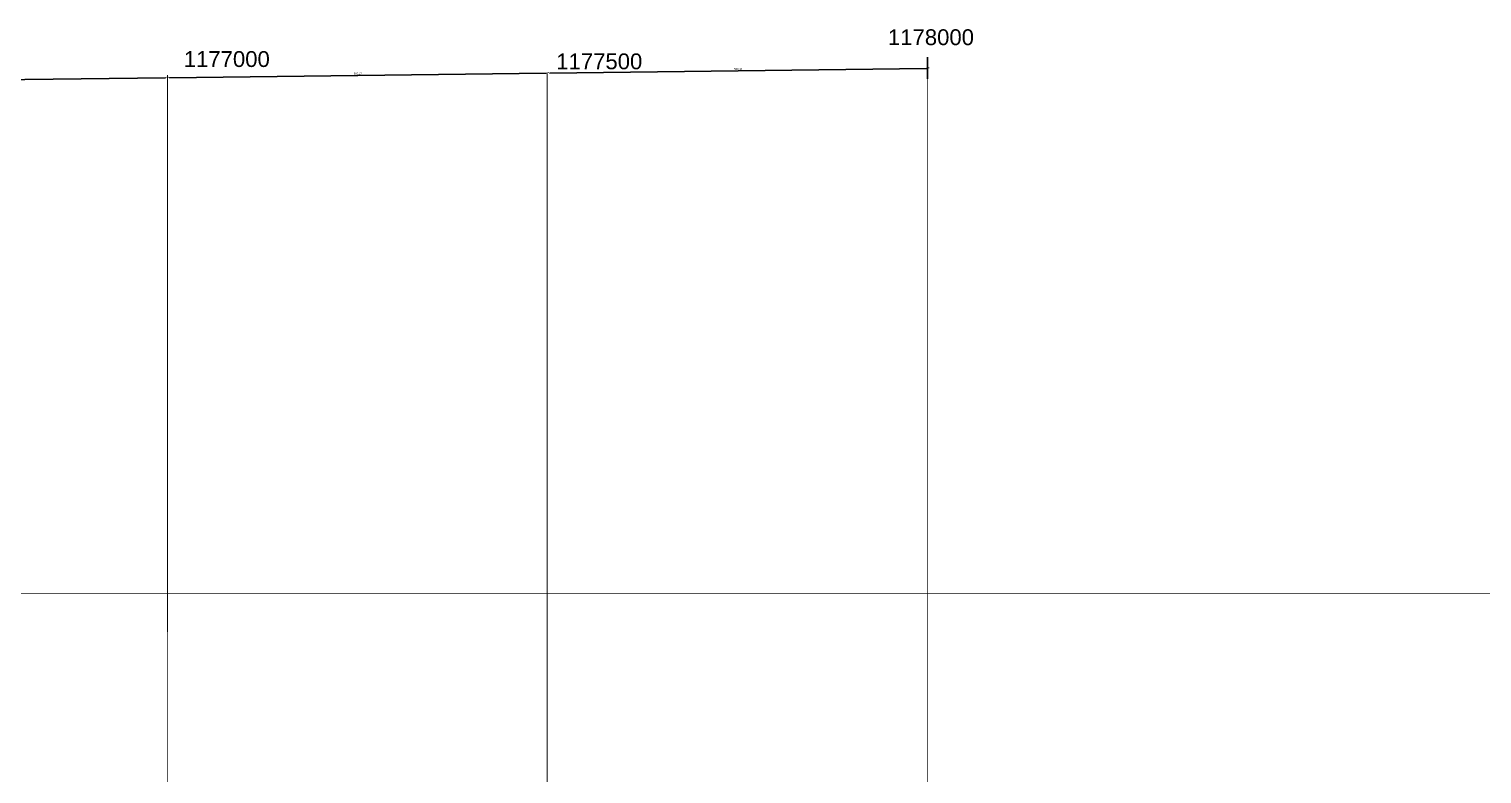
# Model space of a CAD drawing. Header units: millimetres. Extents: x -3588 to 75209, y -3737 to 38254.
# Drawn here: x 28667 to 30577, y 7627 to 8606 of the extents above; entities that cross this region are included whole.
import ezdxf

# ---------------------------------------------------------------- set-up
doc = ezdxf.new("R2010")
doc.units = ezdxf.units.MM
doc.layers.add('P', color=253, linetype='Continuous')
doc.layers.add('T', color=7, linetype='Continuous')
doc.dimstyles.new('ISO-25', dxfattribs={"dimtxt": 2.5, "dimasz": 2.5, "dimexe": 1.25, "dimexo": 0.625, "dimtad": 1, "dimtxsty": 'Standard', "dimcen": 2.5, "dimadec": 0, "dimazin": 0, "dimtfac": 1, "dimtmove": 0, "dimatfit": 3, "dimfxl": 1, "dimarcsym": 0})

# ---------------------------------------------------------------- blocks, each defined once
blk = doc.blocks.new('*D323')
at = {"color": 0, "lineweight": -2, "transparency": 16777216}
for p, q in [((28349.3, 8536.6), (28349.3, 8537.4)), ((28351.8, 8536.2), (28846.9, 8542.2)), ((28849.4, 8542.7), (28849.4, 8543.5))]:
    blk.add_line(p, q, dxfattribs=at)
at = {"color": 0, "transparency": 16777216}
for points in [[(28846.9, 8542.6), (28846.9, 8541.8), (28849.4, 8542.2)], [(28351.8, 8536.6), (28351.8, 8535.7), (28349.3, 8536.1)]]:
    blk.add_solid(points, dxfattribs=at)
at = {"layer": 'Defpoints', "color": 0, "transparency": 16777216}
for p in [(28849.4, 8542.2), (28849.4, 8542.1), (28349.3, 8536)]:
    blk.add_point(p, dxfattribs=at)
at = {"color": 0, "transparency": 16777216, "insert": (28599.3, 8541.3), "char_height": 2.5, "attachment_point": 5, "rotation": 0.6978}
blk.add_mtext('500,17', dxfattribs=at)
blk = doc.blocks.new('*D324')
at = {"color": 0, "lineweight": -2, "transparency": 16777216}
for p, q in [((28849.5, 8542.7), (28849.5, 8543.5)), ((28852, 8542.2), (29347.1, 8548.3)), ((29349.6, 8548.8), (29349.6, 8549.6))]:
    blk.add_line(p, q, dxfattribs=at)
at = {"color": 0, "transparency": 16777216}
for points in [[(28852, 8542.7), (28852, 8541.8), (28849.5, 8542.2)], [(29347.1, 8548.7), (29347.2, 8547.9), (29349.6, 8548.3)]]:
    blk.add_solid(points, dxfattribs=at)
at = {"layer": 'Defpoints', "color": 0, "transparency": 16777216}
for p in [(28849.5, 8542.1), (29349.6, 8548.3), (29349.6, 8548.2)]:
    blk.add_point(p, dxfattribs=at)
at = {"color": 0, "transparency": 16777216, "insert": (29099.6, 8547.3), "char_height": 2.5, "attachment_point": 5, "rotation": 0.6978}
blk.add_mtext('500,17', dxfattribs=at)
blk = doc.blocks.new('*D325')
at = {"color": 0, "lineweight": -2, "transparency": 16777216}
for p, q in [((29349.7, 8548.8), (29349.7, 8549.6)), ((29352.2, 8548.3), (29847.3, 8554.4)), ((29849.8, 8554.9), (29849.8, 8555.6))]:
    blk.add_line(p, q, dxfattribs=at)
at = {"color": 0, "transparency": 16777216}
for points in [[(29352.2, 8548.7), (29352.2, 8547.9), (29349.7, 8548.3)], [(29847.3, 8554.8), (29847.3, 8553.9), (29849.8, 8554.4)]]:
    blk.add_solid(points, dxfattribs=at)
at = {"layer": 'Defpoints', "color": 0, "transparency": 16777216}
for p in [(29349.7, 8548.2), (29849.8, 8554.4), (29849.8, 8554.2)]:
    blk.add_point(p, dxfattribs=at)
at = {"color": 0, "transparency": 16777216, "insert": (29599.7, 8553.4), "char_height": 2.5, "attachment_point": 5, "rotation": 0.6978}
blk.add_mtext('500,17', dxfattribs=at)

msp = doc.modelspace()

# ---------------------------------------------------------------- linework, layer by layer
at = {"layer": 'P'}
msp.add_lwpolyline([(29848.251, 8540.772), (29848.251, 8569.003)], dxfattribs=at)
at = {"layer": 'P', "const_width": 1.2}
for points in [[(28849.638, -525.047), (28849.581, 8545.876)], [(29350.034, -546.308), (29348.437, 8548.032)], [(29848.251, -785.456), (29848.251, 8540.772)], [(20623.375, 7864.407), (35824.005, 7864.407)]]:
    msp.add_lwpolyline(points, dxfattribs=at)

# ---------------------------------------------------------------- texts
at = {"layer": 'T', "char_height": 20.80483, "attachment_point": 1}
for s, insert in [('{\\fArial|b0|i0|c0|p18;1178000}', (29796.431, 8605.811)), ('{\\fArial|b0|i0|c0|p18;1177000}', (28870.784, 8577.091)), ('{\\fArial|b0|i0|c0|p18;1177500}', (29360.419, 8574.066))]:
    msp.add_mtext(s, dxfattribs=dict(at, insert=insert))

# ---------------------------------------------------------------- dimensions: what is measured, and where the dimension line sits
for p1, p2, picture, middle in [((28349.309, 8535.976), (28849.438, 8542.067), '*D323', (28599.346, 8541.256)), ((28849.518, 8542.061), (29349.647, 8548.152), '*D324', (29099.555, 8547.341)), ((29349.669, 8548.15), (29849.797, 8554.242), '*D325', (29599.706, 8553.431))]:
    dim = msp.add_aligned_dim(p1=p1, p2=p2, distance=0.152, dimstyle='ISO-25')
    dim.commit()
    dim.dimension.update_dxf_attribs({"geometry": picture, "text_midpoint": middle})

doc.saveas('drawing.dxf')
